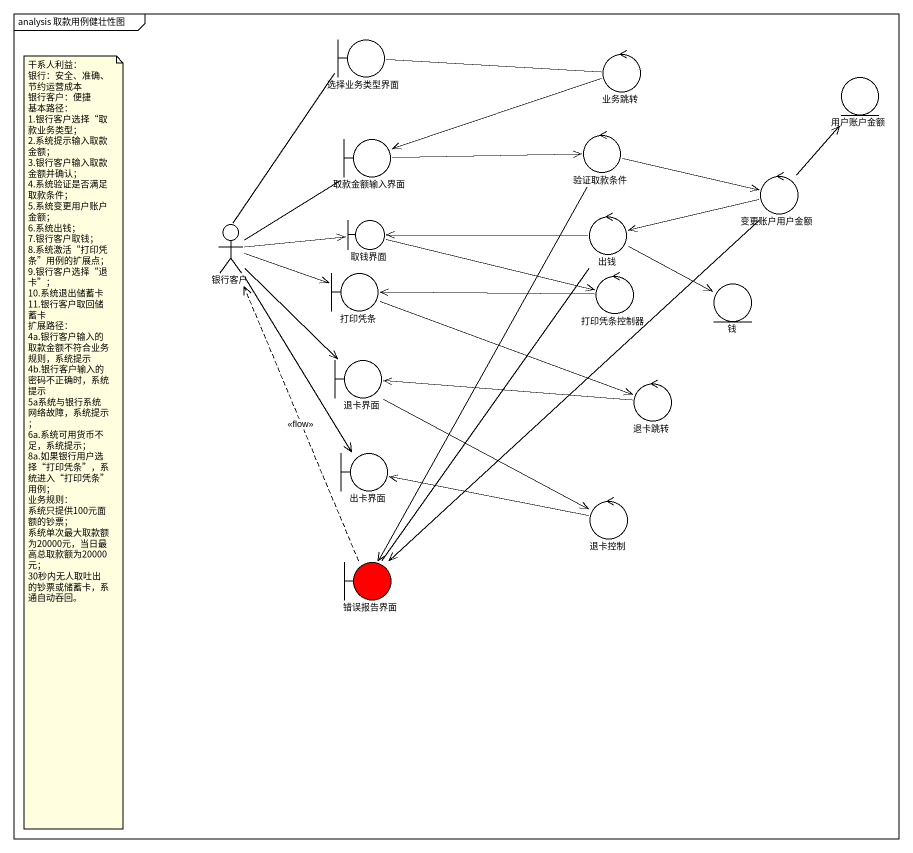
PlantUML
@startuml
mainframe analysis 取款用例健壮性图
boundary 选择业务类型界面
control 业务跳转
entity 用户账户金额
boundary 取款金额输入界面
control 验证取款条件
control 变更账户用户金额
boundary 取钱界面
control 出钱
actor 银行客户
boundary 打印凭条
control 打印凭条控制器
entity 钱
boundary 退卡界面
control 退卡跳转
boundary 出卡界面
control 退卡控制
boundary 错误报告界面 #FF0000
选择业务类型界面 -right- 业务跳转
业务跳转 -left-> 取款金额输入界面
取款金额输入界面 -right-> 验证取款条件
验证取款条件 -right-> 变更账户用户金额
验证取款条件 --> 错误报告界面
变更账户用户金额 -up-> 用户账户金额
变更账户用户金额 -left-> 出钱
变更账户用户金额 --> 错误报告界面
取钱界面 <-right- 出钱
取钱界面 -right-> 打印凭条控制器
出钱 -right-> 钱
出钱 -- 错误报告界面
银行客户 -up- 选择业务类型界面
银行客户 -up- 取款金额输入界面
银行客户 -right-> 取钱界面
银行客户 -right-> 打印凭条
银行客户 --> 退卡界面
银行客户 --> 出卡界面
打印凭条 -right-> 退卡跳转
打印凭条控制器 -left-> 打印凭条
退卡界面 -right-> 退卡控制
退卡跳转 -left-> 退卡界面
退卡控制 -left-> 出卡界面
错误报告界面 .up.> 银行客户 : <<flow>>
note as N1
  干系人利益：
  银行：安全、准确、节约运营成本
  银行客户：便捷
  基本路径：
  1.银行客户选择“取款业务类型；
  2.系统提示输入取款金额；
  3.银行客户输入取款金额并确认；
  4.系统验证是否满足取款条件；
  5.系统变更用户账户金额；
  6.系统出钱；
  7.银行客户取钱；
  8.系统激活“打印凭条”用例的扩展点；
  9.银行客户选择“退卡”；
  10.系统退出储蓄卡
  11.银行客户取回储蓄卡
  扩展路径：
  4a.银行客户输入的取款金额不符合业务规则，系统提示
  4b.银行客户输入的密码不正确时，系统提示
  5a系统与银行系统网络故障，系统提示；
  6a.系统可用货币不足，系统提示；
  8a.如果银行用户选择“打印凭条”，系统进入“打印凭条”用例；
  业务规则：
  系统只提供100元面额的钞票；
  系统单次最大取款额为20000元，当日最高总取款额为20000元；
  30秒内无人取吐出的钞票或储蓄卡，系通自动吞回。
end note
@enduml
